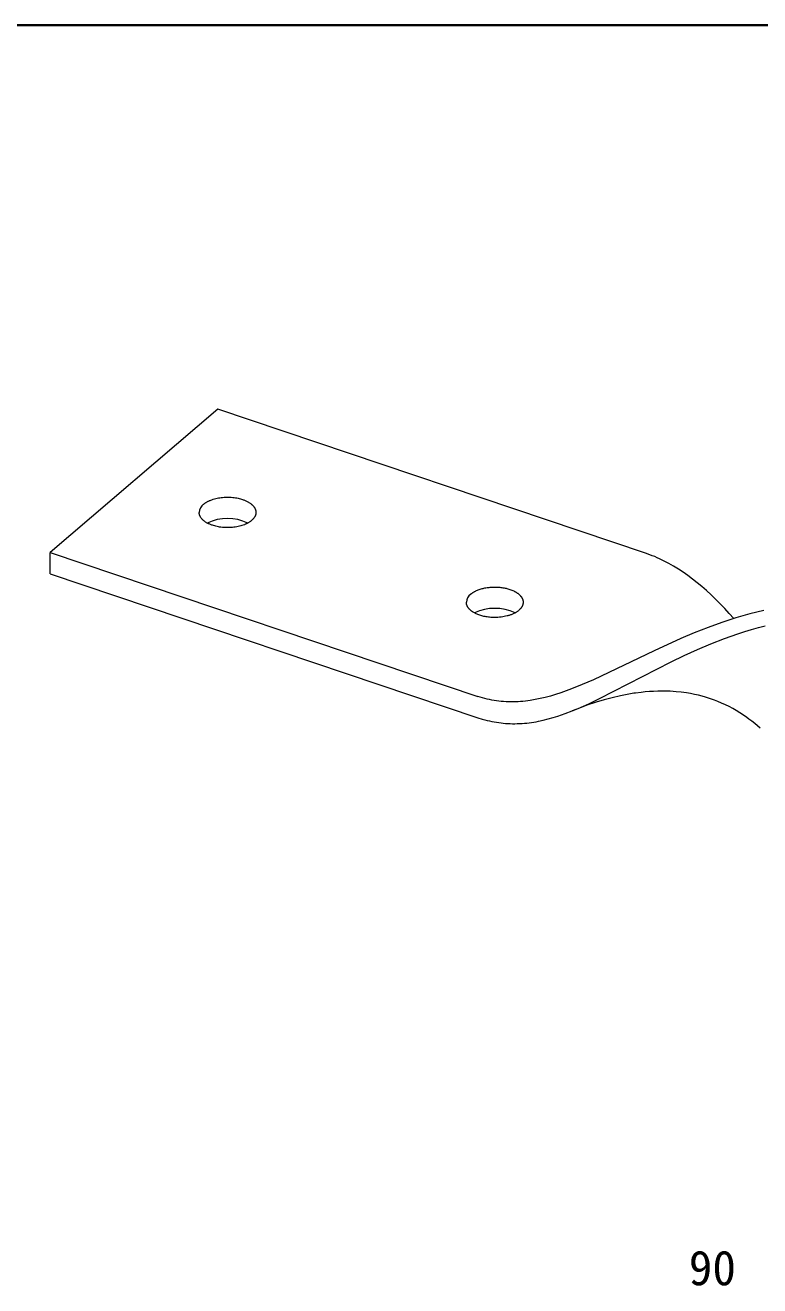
# Model space of a CAD drawing. Units: millimetres at full size, sheet at 1:1; details may follow other scales. Extents: x -129 to 129, y -102 to 98.
# Drawn here: x -63.6 to -17, y 18.1 to 98 of the extents above; entities that cross this region are included whole.
import ezdxf
from ezdxf.enums import TextEntityAlignment as Align

# ---------------------------------------------------------------- set-up
doc = ezdxf.new("R2010")
doc.units = ezdxf.units.MM
for name, color, linetype, lineweight in [('1-0_1-0', 3, 'Continuous', 9), ('1-F_1-F', 7, 'Continuous', 5), ('F-0', 6, 'Continuous', 40)]:
    doc.layers.add(name, color=color, linetype=linetype, lineweight=lineweight)
doc.styles.add('ＭＳ ゴシック', font='')
doc.styles.get('ＭＳ ゴシック').set_extended_font_data('MS Gothic')

msp = doc.modelspace()

# ---------------------------------------------------------------- linework, layer by layer
at = {"layer": '1-0_1-0'}
for p, q in [((-51.361, 73.662), (-61.989, 64.584)), ((-24.253, 64.55), (-51.361, 73.662)), ((-61.989, 63.232), (-61.989, 64.584)), ((-61.989, 64.584), (-34.881, 55.472)), ((-61.989, 63.232), (-34.881, 54.121))]:
    msp.add_line(p, q, dxfattribs=at)
for points in [[(-52.27, 67.642), (-52.249, 67.66), (-52.226, 67.678), (-52.203, 67.696), (-52.178, 67.713), (-52.153, 67.731), (-52.126, 67.748), (-52.099, 67.765), (-52.071, 67.782), (-52.041, 67.799), (-52.011, 67.815), (-51.98, 67.831), (-51.948, 67.847), (-51.915, 67.862), (-51.881, 67.878), (-51.847, 67.892), (-51.811, 67.907), (-51.737, 67.934), (-51.661, 67.96), (-51.581, 67.984), (-51.498, 68.006), (-51.413, 68.025), (-51.326, 68.042), (-51.237, 68.057), (-51.147, 68.07), (-51.056, 68.08), (-50.964, 68.087), (-50.871, 68.092), (-50.779, 68.094), (-50.687, 68.093), (-50.596, 68.09), (-50.506, 68.085), (-50.417, 68.078), (-50.33, 68.068), (-50.245, 68.056), (-50.163, 68.042), (-50.082, 68.026), (-50.005, 68.008), (-49.93, 67.989), (-49.858, 67.968)], [(-49.858, 67.968), (-49.789, 67.946), (-49.746, 67.932), (-49.704, 67.916), (-49.662, 67.9), (-49.62, 67.882), (-49.579, 67.864), (-49.539, 67.845), (-49.499, 67.825), (-49.46, 67.805), (-49.422, 67.783), (-49.385, 67.761), (-49.349, 67.738), (-49.314, 67.714), (-49.28, 67.69), (-49.248, 67.664), (-49.217, 67.639), (-49.202, 67.625), (-49.187, 67.612), (-49.173, 67.598), (-49.159, 67.585), (-49.145, 67.571), (-49.132, 67.557), (-49.119, 67.543), (-49.107, 67.529), (-49.095, 67.514), (-49.083, 67.5), (-49.072, 67.485), (-49.061, 67.47), (-49.051, 67.456), (-49.042, 67.44), (-49.032, 67.426), (-49.023, 67.41), (-49.015, 67.395), (-49.007, 67.38), (-49, 67.364), (-48.993, 67.349), (-48.986, 67.334), (-48.98, 67.318), (-48.975, 67.302)], [(-52.106, 66.498), (-52.142, 66.521), (-52.177, 66.544), (-52.21, 66.569), (-52.243, 66.594), (-52.274, 66.62), (-52.289, 66.633), (-52.304, 66.647), (-52.318, 66.66), (-52.332, 66.674), (-52.346, 66.688), (-52.359, 66.702), (-52.371, 66.716), (-52.384, 66.73), (-52.396, 66.744), (-52.407, 66.759), (-52.419, 66.774), (-52.439, 66.803), (-52.449, 66.818), (-52.459, 66.833), (-52.467, 66.848), (-52.476, 66.864), (-52.484, 66.879), (-52.491, 66.894), (-52.498, 66.91), (-52.505, 66.925), (-52.511, 66.941), (-52.516, 66.956), (-52.521, 66.972), (-52.526, 66.988), (-52.53, 67.004), (-52.533, 67.019), (-52.537, 67.035), (-52.539, 67.051), (-52.541, 67.066), (-52.543, 67.082), (-52.545, 67.098), (-52.545, 67.129)], [(-48.945, 67.129), (-48.946, 67.112), (-48.947, 67.094), (-48.948, 67.076), (-48.95, 67.058), (-48.953, 67.04), (-48.956, 67.023), (-48.96, 67.005), (-48.97, 66.971), (-48.975, 66.954), (-48.982, 66.936), (-48.989, 66.92), (-48.996, 66.903), (-49.003, 66.886), (-49.012, 66.87), (-49.021, 66.853), (-49.04, 66.821), (-49.05, 66.805), (-49.072, 66.774), (-49.083, 66.759), (-49.096, 66.744), (-49.108, 66.729), (-49.121, 66.714), (-49.134, 66.7), (-49.148, 66.685), (-49.161, 66.671), (-49.176, 66.657), (-49.205, 66.63), (-49.221, 66.617), (-49.242, 66.599), (-49.265, 66.581), (-49.288, 66.563), (-49.313, 66.546), (-49.338, 66.528), (-49.365, 66.511), (-49.392, 66.494), (-49.42, 66.477), (-49.449, 66.46), (-49.479, 66.444), (-49.511, 66.428)], [(-48.975, 67.302), (-48.969, 67.287), (-48.965, 67.271), (-48.961, 67.255), (-48.957, 67.24), (-48.954, 67.224), (-48.951, 67.208), (-48.949, 67.192), (-48.947, 67.176), (-48.946, 67.161), (-48.946, 67.145), (-48.945, 67.129)], [(-49.511, 66.428), (-49.543, 66.412), (-49.575, 66.396), (-49.609, 66.381), (-49.644, 66.366), (-49.68, 66.352), (-49.753, 66.324), (-49.83, 66.299), (-49.91, 66.275), (-49.993, 66.253), (-50.077, 66.234), (-50.165, 66.216), (-50.253, 66.202), (-50.343, 66.189), (-50.435, 66.179), (-50.527, 66.172), (-50.619, 66.167), (-50.711, 66.165), (-50.803, 66.166), (-50.895, 66.168), (-50.985, 66.174), (-51.073, 66.181), (-51.161, 66.191), (-51.245, 66.203), (-51.328, 66.217), (-51.409, 66.233), (-51.486, 66.25), (-51.561, 66.27), (-51.633, 66.29), (-51.702, 66.312), (-51.745, 66.327), (-51.787, 66.343), (-51.829, 66.359), (-51.871, 66.377), (-51.912, 66.395), (-51.952, 66.414), (-51.992, 66.434), (-52.031, 66.454), (-52.069, 66.476), (-52.106, 66.498)], [(-18.649, 60.401), (-18.935, 60.73), (-19.225, 61.048), (-19.509, 61.346), (-19.796, 61.634), (-20.086, 61.91), (-20.377, 62.176), (-20.672, 62.43), (-20.967, 62.674), (-21.265, 62.905), (-21.563, 63.125), (-21.863, 63.334), (-22.163, 63.53), (-22.463, 63.714), (-22.763, 63.886), (-23.063, 64.045), (-23.363, 64.192), (-23.513, 64.26), (-23.663, 64.326), (-23.813, 64.387), (-23.962, 64.446), (-24.253, 64.55)], [(-35.328, 61.947), (-35.307, 61.964), (-35.286, 61.981), (-35.264, 61.998), (-35.241, 62.015), (-35.217, 62.031), (-35.193, 62.048), (-35.167, 62.064), (-35.141, 62.08), (-35.113, 62.096), (-35.085, 62.112), (-35.057, 62.127), (-35.027, 62.142), (-34.996, 62.157), (-34.965, 62.171), (-34.899, 62.2), (-34.844, 62.221), (-34.787, 62.242), (-34.729, 62.262), (-34.67, 62.28), (-34.61, 62.297), (-34.548, 62.312), (-34.486, 62.327), (-34.422, 62.34), (-34.358, 62.352), (-34.293, 62.363), (-34.227, 62.372), (-34.16, 62.38), (-34.093, 62.386), (-34.025, 62.392), (-33.957, 62.396), (-33.888, 62.398), (-33.819, 62.399), (-33.751, 62.399), (-33.683, 62.397), (-33.615, 62.394), (-33.547, 62.389), (-33.479, 62.384), (-33.413, 62.376), (-33.347, 62.368)], [(-33.347, 62.368), (-33.281, 62.358), (-33.216, 62.346), (-33.152, 62.334), (-33.089, 62.32), (-33.027, 62.305), (-32.965, 62.288), (-32.905, 62.271), (-32.847, 62.252), (-32.783, 62.229), (-32.721, 62.205), (-32.661, 62.18), (-32.603, 62.154), (-32.548, 62.126), (-32.521, 62.112), (-32.495, 62.097), (-32.469, 62.082), (-32.444, 62.067), (-32.419, 62.052), (-32.395, 62.036), (-32.372, 62.02), (-32.349, 62.004), (-32.327, 61.987), (-32.306, 61.97), (-32.285, 61.954), (-32.265, 61.936), (-32.246, 61.919), (-32.227, 61.901), (-32.209, 61.883), (-32.192, 61.865), (-32.175, 61.847), (-32.16, 61.828), (-32.145, 61.81), (-32.13, 61.79), (-32.116, 61.772), (-32.103, 61.752), (-32.091, 61.733), (-32.08, 61.714), (-32.069, 61.694), (-32.059, 61.674)], [(-32.059, 61.674), (-32.051, 61.655), (-32.046, 61.645), (-32.042, 61.635), (-32.039, 61.625), (-32.035, 61.615), (-32.031, 61.605), (-32.028, 61.596), (-32.025, 61.586), (-32.019, 61.566), (-32.017, 61.556), (-32.015, 61.546), (-32.013, 61.536), (-32.011, 61.526), (-32.009, 61.515), (-32.008, 61.505), (-32.005, 61.485), (-32.005, 61.475), (-32.004, 61.465), (-32.003, 61.445), (-32.003, 61.421)], [(-35.594, 61.338), (-35.598, 61.362), (-35.599, 61.374), (-35.601, 61.386), (-35.602, 61.398), (-35.603, 61.422), (-35.603, 61.435)], [(-35.031, 60.729), (-35.079, 60.755), (-35.127, 60.781), (-35.172, 60.808), (-35.194, 60.822), (-35.215, 60.836), (-35.236, 60.851), (-35.256, 60.866), (-35.276, 60.88), (-35.295, 60.896), (-35.314, 60.911), (-35.333, 60.926), (-35.35, 60.942), (-35.367, 60.958), (-35.384, 60.974), (-35.4, 60.99), (-35.416, 61.006), (-35.431, 61.023), (-35.445, 61.04), (-35.459, 61.056), (-35.476, 61.079), (-35.485, 61.09), (-35.493, 61.102), (-35.5, 61.114), (-35.508, 61.125), (-35.515, 61.136), (-35.522, 61.148), (-35.528, 61.16), (-35.535, 61.172), (-35.547, 61.195), (-35.552, 61.207), (-35.557, 61.218), (-35.562, 61.23), (-35.567, 61.242), (-35.571, 61.254), (-35.579, 61.278), (-35.583, 61.29), (-35.586, 61.302), (-35.591, 61.326), (-35.594, 61.338)], [(-32.529, 60.754), (-32.565, 60.735), (-32.602, 60.716), (-32.64, 60.699), (-32.679, 60.682), (-32.718, 60.665), (-32.759, 60.649), (-32.801, 60.634), (-32.843, 60.619), (-32.886, 60.605), (-32.929, 60.591), (-32.974, 60.578), (-33.019, 60.566), (-33.111, 60.544), (-33.205, 60.525), (-33.301, 60.508), (-33.398, 60.495), (-33.497, 60.484), (-33.597, 60.476), (-33.673, 60.473), (-33.749, 60.47), (-33.825, 60.47), (-33.901, 60.472), (-33.977, 60.475), (-34.052, 60.48), (-34.126, 60.486), (-34.201, 60.494), (-34.274, 60.504), (-34.346, 60.515), (-34.418, 60.528), (-34.489, 60.543), (-34.558, 60.559), (-34.627, 60.577), (-34.694, 60.596), (-34.759, 60.618), (-34.817, 60.638), (-34.873, 60.659), (-34.927, 60.682), (-34.98, 60.705), (-35.031, 60.729)], [(-32.003, 61.421), (-32.005, 61.394), (-32.006, 61.38), (-32.007, 61.367), (-32.009, 61.354), (-32.014, 61.326), (-32.017, 61.313), (-32.021, 61.3), (-32.024, 61.286), (-32.028, 61.273), (-32.033, 61.26), (-32.037, 61.246), (-32.043, 61.233), (-32.054, 61.207), (-32.06, 61.194), (-32.066, 61.181), (-32.073, 61.168), (-32.08, 61.155), (-32.088, 61.142), (-32.104, 61.116), (-32.112, 61.104), (-32.121, 61.091), (-32.13, 61.078), (-32.149, 61.054), (-32.159, 61.041), (-32.17, 61.029), (-32.181, 61.017), (-32.192, 61.004), (-32.203, 60.992), (-32.227, 60.969), (-32.252, 60.945), (-32.278, 60.922), (-32.305, 60.9), (-32.334, 60.877), (-32.364, 60.855), (-32.395, 60.834), (-32.427, 60.813), (-32.459, 60.793), (-32.493, 60.773), (-32.529, 60.754)], [(-16.742, 60.923), (-17.184, 60.816), (-17.627, 60.7), (-18.07, 60.576), (-18.513, 60.443), (-19.399, 60.153), (-20.279, 59.835), (-21.151, 59.492), (-22.012, 59.129), (-23.689, 58.367), (-27.546, 56.528), (-28.256, 56.218), (-28.947, 55.94), (-29.285, 55.813), (-29.619, 55.696)], [(-28.892, 54.554), (-28.513, 54.711), (-27.846, 55.008), (-27.16, 55.335), (-22.613, 57.66), (-21.789, 58.054), (-20.951, 58.434), (-20.102, 58.794), (-19.245, 59.13), (-18.383, 59.437), (-17.951, 59.579), (-17.519, 59.712), (-17.089, 59.837), (-16.659, 59.952)], [(-29.619, 55.696), (-29.949, 55.589), (-30.276, 55.492), (-30.599, 55.405), (-30.919, 55.33), (-31.235, 55.265), (-31.549, 55.212), (-31.705, 55.19), (-31.861, 55.172), (-32.015, 55.156), (-32.17, 55.143), (-32.323, 55.133), (-32.477, 55.126), (-32.63, 55.123), (-32.783, 55.122), (-32.935, 55.125), (-33.086, 55.132), (-33.238, 55.141), (-33.389, 55.154), (-33.54, 55.17), (-33.691, 55.19), (-33.841, 55.213), (-33.991, 55.239), (-34.141, 55.269), (-34.291, 55.303), (-34.441, 55.34), (-34.59, 55.381), (-34.736, 55.425), (-34.881, 55.472)], [(-21.655, 55.69), (-21.974, 55.734), (-22.295, 55.767), (-22.491, 55.782), (-22.688, 55.793), (-22.949, 55.802), (-23.21, 55.805), (-23.471, 55.801), (-23.733, 55.791), (-23.996, 55.776), (-24.259, 55.754), (-24.521, 55.726), (-24.871, 55.681), (-24.981, 55.665), (-25.406, 55.594), (-25.83, 55.51), (-26.35, 55.389), (-26.867, 55.251), (-27.38, 55.097), (-27.958, 54.905), (-28.427, 54.735), (-28.892, 54.554)], [(-16.966, 53.458), (-17.141, 53.61), (-17.319, 53.758), (-17.5, 53.9), (-17.683, 54.038), (-17.816, 54.134), (-18.036, 54.285), (-18.259, 54.43), (-18.486, 54.567), (-18.716, 54.698), (-18.948, 54.82), (-19.183, 54.936), (-19.42, 55.044), (-19.661, 55.146), (-19.861, 55.224), (-20.055, 55.294), (-20.249, 55.359), (-20.446, 55.42), (-20.643, 55.476), (-20.894, 55.54), (-21.146, 55.598), (-21.4, 55.648), (-21.655, 55.69)], [(-34.881, 54.121), (-34.591, 54.03), (-34.442, 53.988), (-34.294, 53.95), (-34.145, 53.915), (-33.997, 53.883), (-33.849, 53.855), (-33.702, 53.83), (-33.554, 53.808), (-33.406, 53.788), (-33.259, 53.773), (-33.111, 53.76), (-32.963, 53.75), (-32.816, 53.744), (-32.668, 53.74), (-32.52, 53.74), (-32.372, 53.743), (-32.224, 53.748), (-32.075, 53.757), (-31.927, 53.768), (-31.778, 53.782), (-31.629, 53.8), (-31.479, 53.82), (-31.329, 53.843), (-31.178, 53.868), (-31.027, 53.897), (-30.723, 53.962), (-30.417, 54.039), (-30.109, 54.126), (-29.797, 54.223), (-29.348, 54.379), (-28.892, 54.554)]]:
    msp.add_lwpolyline(points, dxfattribs=at)
for centre, radius, start, end in [((-51.857, 67.09), 0.69, 126.822, 176.714), ((-50.745, 63.743), 3, 64.64, 115.35), ((-34.917, 61.396), 0.687, 126.712, 176.825), ((-33.803, 58.048), 3, 64.645, 115.351)]:
    msp.add_arc(centre, radius, start, end, dxfattribs=at)
at = {"layer": 'F-0'}
msp.add_line((-129, 98), (129, 98), dxfattribs=at)

# ---------------------------------------------------------------- texts
at = {"layer": '1-F_1-F', "style": 'ＭＳ ゴシック'}
msp.add_text('90', height=2.199, dxfattribs=at).set_placement((-21.5, 17.5), align=Align.BOTTOM_LEFT)

doc.saveas('drawing.dxf')
